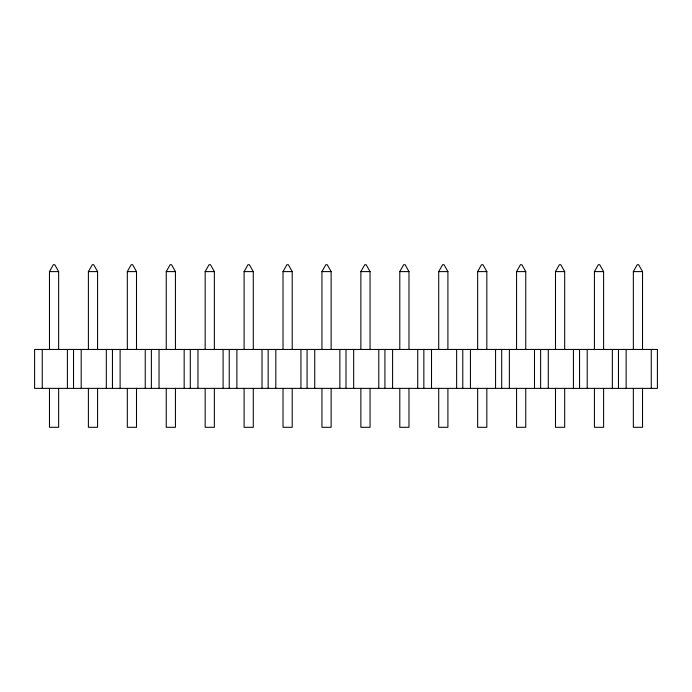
<?xml version="1.0" encoding="UTF-8"?>
<svg xmlns="http://www.w3.org/2000/svg" width="692" height="692" viewBox="0 0 692 692"><rect width="100%" height="100%" fill="white"/><g stroke="black" fill="none" stroke-linecap="round" stroke-linejoin="round"><path stroke-width="1.04" d="M49.469 349.451L49.469 271.601L53.362 264.699L54.763 264.699L58.656 271.601L58.656 349.451M88.394 349.451L88.394 271.601L92.287 264.699L93.688 264.699L97.581 271.601L97.581 349.451M127.319 349.451L127.319 271.601L131.212 264.699L132.613 264.699L136.506 271.601L136.506 349.451M166.244 349.451L166.244 271.601L170.137 264.699L171.538 264.699L175.431 271.601L175.431 349.451M205.169 349.451L205.169 271.601L209.062 264.699L210.463 264.699L214.356 271.601L214.356 349.451M244.094 349.451L244.094 271.601L247.987 264.699L249.388 264.699L253.281 271.601L253.281 349.451M283.019 349.451L283.019 271.601L286.912 264.699L288.313 264.699L292.206 271.601L292.206 349.451M321.944 349.451L321.944 271.601L325.837 264.699L327.238 264.699L331.131 271.601L331.131 349.451M360.869 349.451L360.869 271.601L364.762 264.699L366.163 264.699L370.056 271.601L370.056 349.451M399.794 349.451L399.794 271.601L403.687 264.699L405.088 264.699L408.981 271.601L408.981 349.451M438.719 349.451L438.719 271.601L442.612 264.699L444.013 264.699L447.906 271.601L447.906 349.451M477.644 349.451L477.644 271.601L481.537 264.699L482.938 264.699L486.831 271.601L486.831 349.451M516.569 349.451L516.569 271.601L520.462 264.699L521.863 264.699L525.756 271.601L525.756 349.451M555.494 349.451L555.494 271.601L559.387 264.699L560.788 264.699L564.681 271.601L564.681 349.451M594.419 349.451L594.419 271.601L598.312 264.699L599.713 264.699L603.606 271.601L603.606 349.451M633.344 349.451L633.344 271.601L637.237 264.699L638.638 264.699L642.531 271.601L642.531 349.451M49.469 271.601L58.656 271.601M88.394 271.601L97.581 271.601M127.319 271.601L136.506 271.601M166.244 271.601L175.431 271.601M205.169 271.601L214.356 271.601M244.094 271.601L253.281 271.601M283.019 271.601L292.206 271.601M321.944 271.601L331.131 271.601M360.869 271.601L370.056 271.601M399.794 271.601L408.981 271.601M438.719 271.601L447.906 271.601M477.644 271.601L486.831 271.601M516.569 271.601L525.756 271.601M555.494 271.601L564.681 271.601M594.419 271.601L603.606 271.601M633.344 271.601L642.531 271.601M651.267 349.451L651.267 388.376M642.531 388.376L642.531 427.301L633.344 427.301L633.344 388.376M626.139 349.451L626.139 388.376M618.475 349.451L618.475 388.376M612.342 349.451L612.342 388.376M603.606 388.376L603.606 427.301L594.419 427.301L594.419 388.376M587.214 349.451L587.214 388.376M579.55 349.451L579.55 388.376M573.417 349.451L573.417 388.376M564.681 388.376L564.681 427.301L555.494 427.301L555.494 388.376M548.289 349.451L548.289 388.376M540.625 349.451L540.625 388.376M534.492 349.451L534.492 388.376M525.756 388.376L525.756 427.301L516.569 427.301L516.569 388.376M509.364 349.451L509.364 388.376M501.7 349.451L501.7 388.376M495.567 349.451L495.567 388.376M486.831 388.376L486.831 427.301L477.644 427.301L477.644 388.376M470.439 349.451L470.439 388.376M462.775 349.451L462.775 388.376M456.642 349.451L456.642 388.376M447.906 388.376L447.906 427.301L438.719 427.301L438.719 388.376M431.514 349.451L431.514 388.376M423.85 349.451L423.85 388.376M417.717 349.451L417.717 388.376M408.981 388.376L408.981 427.301L399.794 427.301L399.794 388.376M392.589 349.451L392.589 388.376M384.925 349.451L384.925 388.376M378.792 349.451L378.792 388.376M370.056 388.376L370.056 427.301L360.869 427.301L360.869 388.376M353.664 349.451L353.664 388.376M346 349.451L346 388.376M339.867 349.451L339.867 388.376M331.131 388.376L331.131 427.301L321.944 427.301L321.944 388.376M314.739 349.451L314.739 388.376M307.075 349.451L307.075 388.376M300.942 349.451L300.942 388.376M292.206 388.376L292.206 427.301L283.019 427.301L283.019 388.376M275.814 349.451L275.814 388.376M268.15 349.451L268.15 388.376M262.017 349.451L262.017 388.376M253.281 388.376L253.281 427.301L244.094 427.301L244.094 388.376M236.889 349.451L236.889 388.376M229.225 349.451L229.225 388.376M223.092 349.451L223.092 388.376M214.356 388.376L214.356 427.301L205.169 427.301L205.169 388.376M197.964 349.451L197.964 388.376M190.3 349.451L190.3 388.376M184.167 349.451L184.167 388.376M175.431 388.376L175.431 427.301L166.244 427.301L166.244 388.376M159.039 349.451L159.039 388.376M151.375 349.451L151.375 388.376M145.242 349.451L145.242 388.376M136.506 388.376L136.506 427.301L127.319 427.301L127.319 388.376M120.114 349.451L120.114 388.376M112.45 349.451L112.45 388.376M106.317 349.451L106.317 388.376M97.581 388.376L97.581 427.301L88.394 427.301L88.394 388.376M81.189 349.451L81.189 388.376M73.525 349.451L73.525 388.376M67.392 349.451L67.392 388.376M58.656 388.376L58.656 427.301L49.469 427.301L49.469 388.376M42.264 349.451L42.264 388.376M657.4 349.451L34.6 349.451L34.6 388.376L657.4 388.376L657.4 349.451"/></g></svg>
